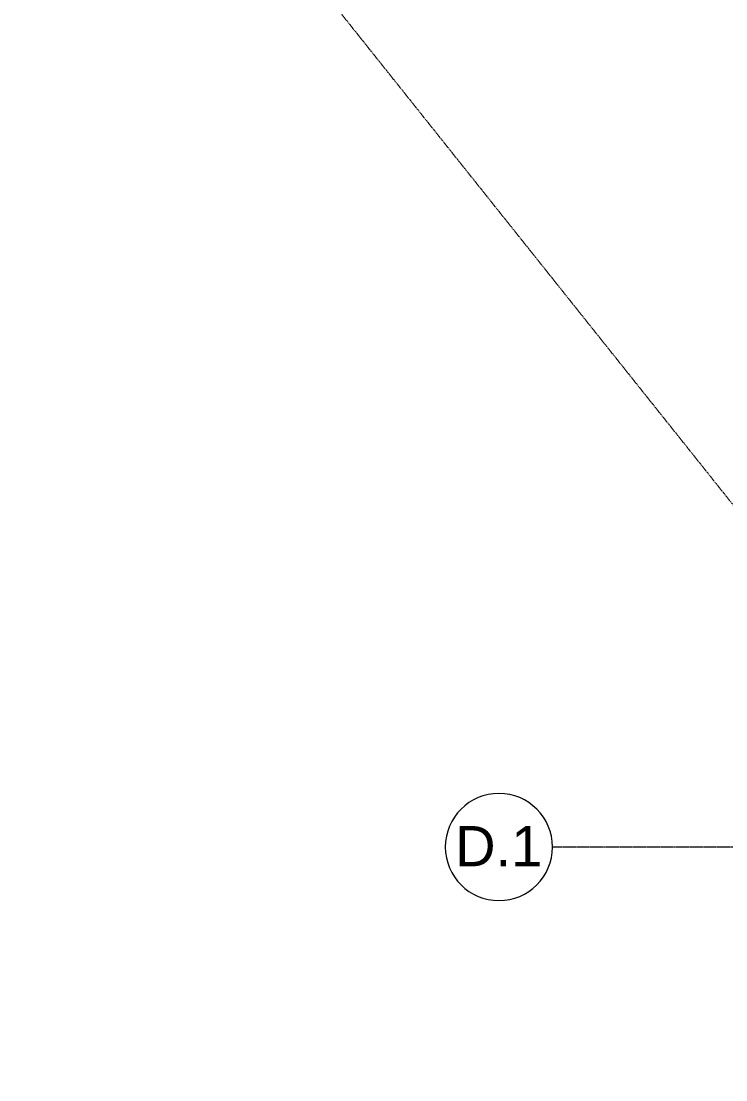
# Model space of a CAD drawing. Header units: inches. Extents: x -4182 to -1315, y 10161 to 12081.
# Drawn here: x -4124.2 to -3808.6, y 10696.1 to 11170.3 of the extents above; entities that cross this region are included whole.
import ezdxf

# ---------------------------------------------------------------- set-up
doc = ezdxf.new("R2010")
doc.units = ezdxf.units.IN
doc.header["$MEASUREMENT"] = 0
doc.linetypes.add('Double Dash 3_8_', pattern=[1, 0.375, -0.125, 0.125, -0.125, 0.125, -0.125])
doc.linetypes.add('Grid Line 1_2_', pattern=[0.875, 0.5, -0.125, 0.125, -0.125])
for name, color, linetype, lineweight in [('C-PROP-LINE', 91, 'Double Dash 3_8_', 9), ('S-GRID', 1, 'Continuous', 9), ('S-GRID-IDEN', 1, 'Continuous', 9)]:
    doc.layers.add(name, color=color, linetype=linetype, lineweight=lineweight)
doc.styles.add('Arial', font='arial.ttf', dxfattribs={"height": 18})

# ---------------------------------------------------------------- blocks, each defined once
blk = doc.blocks.new('Family - ___-1416994-STRUCTURAL SCHEMATIC  - 1ST FLOOR')
at = {"layer": 'C-PROP-LINE'}
blk.add_line((-4124.19, 11353.22), (-3256.42, 10265.73), dxfattribs=at)
blk = doc.blocks.new('Grid - Grid Head - Circle-50561-STRUCTURAL SCHEMATIC  - 1ST FLOOR')
at = {"layer": 'S-GRID-IDEN'}
for start, end in [(360, 180), (180, 360)]:
    blk.add_arc((0, 0), 0.25, start, end, dxfattribs=at)

msp = doc.modelspace()

# ---------------------------------------------------------------- linework, layer by layer
at = {"layer": 'S-GRID', "linetype": 'Grid Line 1_2_'}
msp.add_line((-1362.80331, 10800.39539), (-3886.22241, 10800.39539), dxfattribs=at)

# ---------------------------------------------------------------- block references
at = {"layer": 'C-PROP-LINE'}
msp.add_blockref('Family - ___-1416994-STRUCTURAL SCHEMATIC  - 1ST FLOOR', (0, 0), dxfattribs=at)
at = {"layer": 'S-GRID-IDEN', "xscale": 95.99999999999994, "yscale": 95.99999999999994, "zscale": 95.99999999999994, "rotation": 89.9999999999996}
msp.add_blockref('Grid - Grid Head - Circle-50561-STRUCTURAL SCHEMATIC  - 1ST FLOOR', (-3910.22241, 10800.39539), dxfattribs=at)

# ---------------------------------------------------------------- texts
at = {"layer": 'S-GRID-IDEN', "insert": (-3929.87294, 10809.77621), "char_height": 18, "width": 47.571, "attachment_point": 1, "style": 'Arial'}
msp.add_mtext('D.1', dxfattribs=at)

doc.saveas('drawing.dxf')
